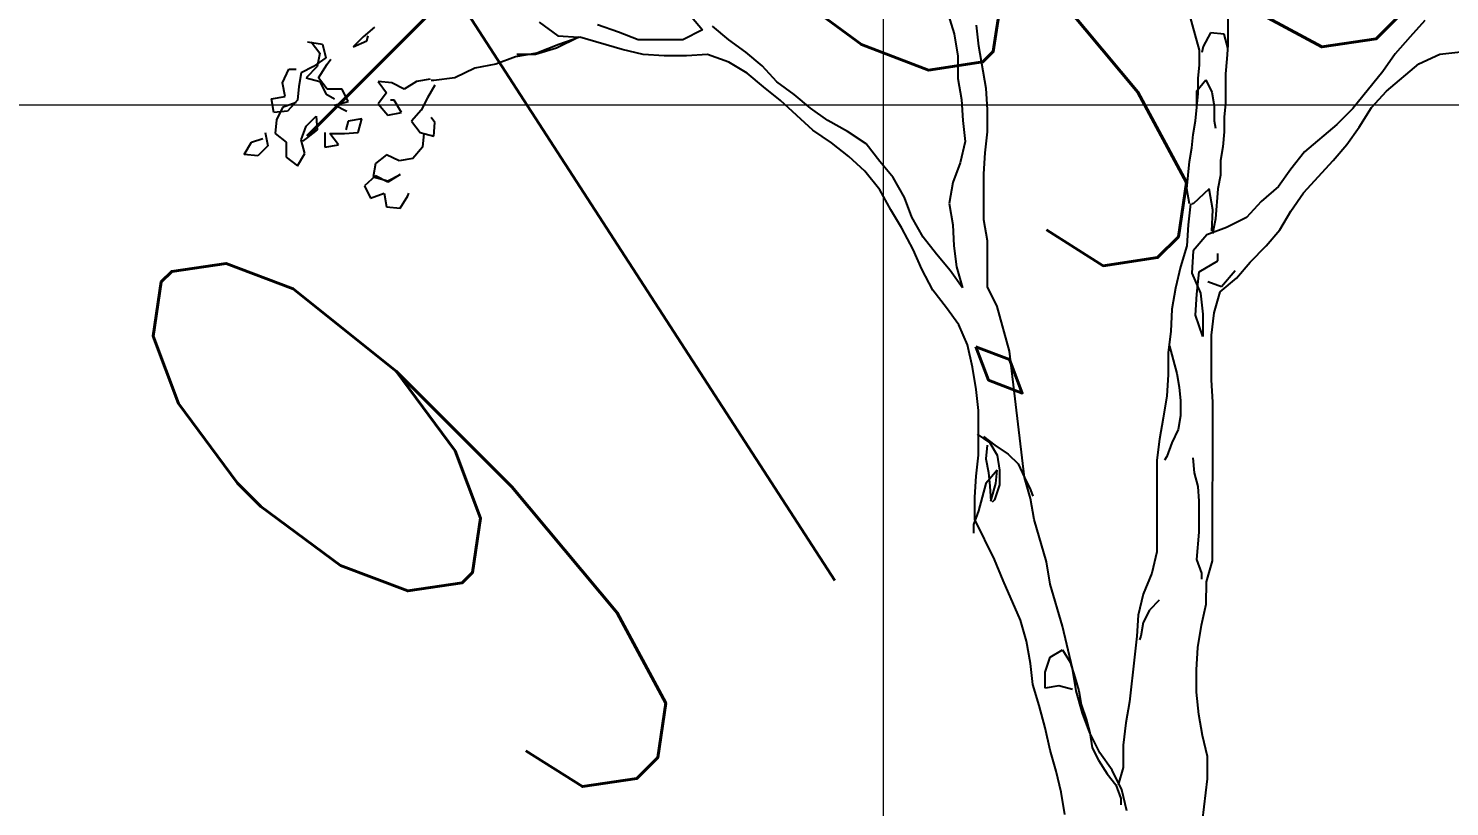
# Model space of a CAD drawing. Header units: millimetres. Extents: x 684983 to 685377, y 990360 to 990509.
# Drawn here: x 685071.019 to 685072.673, y 990439.222 to 990440.127 of the extents above; entities that cross this region are included whole.
import ezdxf

# ---------------------------------------------------------------- set-up
doc = ezdxf.new("R2010")
doc.units = ezdxf.units.MM
doc.layers.add('grid', color=8, linetype='Continuous', lineweight=9)
doc.layers.add('GRID LEVELS', color=7, linetype='Continuous', lineweight=13)
doc.layers.add('TEAK', color=7, linetype='Continuous')
doc.styles.get("Standard").update_dxf_attribs({"font": 'RomanS'})

# ---------------------------------------------------------------- blocks, each defined once
blk = doc.blocks.new('A$C25655A80')
at = {"color": 62}
for p, q in [((-0.395, 1.1299), (-0.3835, 1.1164)), ((0.002, 1.1007), (-0.0067, 1.1324)), ((-0.6382, 1.1186), (-0.6469, 1.1109)), ((-0.5104, 1.1223), (-0.496, 1.1117)), ((-0.4489, 1.1146), (-0.4652, 1.1203)), ((-0.4335, 1.1088), (-0.4489, 1.1146)), ((-0.3835, 1.1164), (-0.3989, 1.1087)), ((0.0106, 1.1141), (0.0049, 1.1036)), ((0.0212, 1.1132), (0.0106, 1.1141)), ((-0.6902, 1.1071), (-0.6786, 1.1052)), ((-0.6873, 1.1071), (-0.6806, 1.0984)), ((-0.6786, 1.1052), (-0.6758, 1.0946)), ((-0.6469, 1.1109), (-0.6546, 1.1032)), ((-0.6546, 1.1032), (-0.644, 1.108)), ((-0.644, 1.108), (-0.6431, 1.1119)), ((-0.4796, 1.1107), (-0.4969, 1.1021)), ((-0.496, 1.1117), (-0.4796, 1.1107)), ((-0.3989, 1.1087), (-0.4335, 1.1088)), ((0.0049, 1.1036), (0.0039, 1.0988)), ((0.0241, 1.1026), (0.0212, 1.1132)), ((-0.6758, 1.0946), (-0.6854, 1.0879)), ((-0.6806, 1.0984), (-0.6825, 1.0879)), ((-0.6748, 1.0898), (-0.6719, 1.0936)), ((-0.5133, 1.0973), (-0.5277, 1.0973)), ((-0.4969, 1.1021), (-0.5133, 1.0973)), ((0.002, 1.0892), (0.002, 1.1007)), ((-0.7094, 1.0754), (-0.7046, 1.086)), ((-0.7046, 1.086), (-0.6988, 1.0859)), ((-0.695, 1.0831), (-0.6969, 1.0725)), ((-0.6854, 1.0879), (-0.695, 1.0831)), ((-0.6825, 1.0879), (-0.6911, 1.0792)), ((-0.6815, 1.0792), (-0.6748, 1.0898)), ((0.001, 1.0786), (0.002, 1.0892)), ((-0.7075, 1.0648), (-0.7094, 1.0754)), ((-0.6969, 1.0725), (-0.6979, 1.0619)), ((-0.6911, 1.0792), (-0.6806, 1.0763)), ((-0.6748, 1.0705), (-0.6815, 1.0792)), ((-0.6806, 1.0763), (-0.6758, 1.0667)), ((-0.6633, 1.0705), (-0.6748, 1.0705)), ((-0.6585, 1.0609), (-0.6633, 1.0705)), ((-0.6354, 1.0763), (-0.6287, 1.0676)), ((-0.6248, 1.0753), (-0.6354, 1.0763)), ((-0.6152, 1.0705), (-0.6248, 1.0753)), ((-0.6056, 1.0763), (-0.6152, 1.0705)), ((-0.595, 1.0782), (-0.6056, 1.0763)), ((-0.5912, 1.0734), (-0.597, 1.0637)), ((0, 1.069), (0.0068, 1.0776)), ((0.001, 1.067), (0.001, 1.0786)), ((0.0068, 1.0776), (0.0116, 1.068)), ((-0.7181, 1.0629), (-0.7075, 1.0648)), ((-0.7162, 1.0523), (-0.7181, 1.0629)), ((-0.6989, 1.06), (-0.7094, 1.0562)), ((-0.6979, 1.0619), (-0.7056, 1.0533)), ((-0.6758, 1.0667), (-0.6691, 1.0629)), ((-0.6691, 1.058), (-0.6585, 1.0609)), ((-0.6287, 1.0676), (-0.6354, 1.059)), ((-0.6354, 1.059), (-0.6277, 1.0503)), ((-0.6229, 1.0618), (-0.6258, 1.0619)), ((-0.6172, 1.0522), (-0.6229, 1.0618)), ((-0.597, 1.0637), (-0.6018, 1.0541)), ((-0.001, 1.0459), (0.001, 1.067)), ((0, 1.0574), (0, 1.069)), ((0.0116, 1.068), (0.0135, 1.0574)), ((-0.7056, 1.0533), (-0.7162, 1.0523)), ((-0.7094, 1.0562), (-0.7143, 1.0466)), ((-0.6912, 1.0417), (-0.6835, 1.0494)), ((-0.6835, 1.0494), (-0.6825, 1.0388)), ((-0.6595, 1.0532), (-0.6691, 1.058)), ((-0.6277, 1.0503), (-0.6172, 1.0522)), ((-0.6018, 1.0541), (-0.6095, 1.0455)), ((-0.5912, 1.0445), (-0.5941, 1.0484)), ((0.0135, 1.0574), (0.0135, 1.0459)), ((-0.7229, 1.0369), (-0.721, 1.0264)), ((-0.7143, 1.0466), (-0.7152, 1.036)), ((-0.695, 1.0312), (-0.6912, 1.0417)), ((-0.6825, 1.0388), (-0.6912, 1.0321)), ((-0.6768, 1.0369), (-0.6768, 1.0254)), ((-0.6614, 1.0359), (-0.6508, 1.0369)), ((-0.6585, 1.0455), (-0.6604, 1.0388)), ((-0.6479, 1.0475), (-0.6585, 1.0455)), ((-0.6508, 1.0369), (-0.6479, 1.0475)), ((-0.6095, 1.0455), (-0.6027, 1.0368)), ((-0.6027, 1.0368), (-0.5922, 1.0339)), ((-0.5922, 1.0339), (-0.5912, 1.0445)), ((-0.0029, 1.0353), (-0.001, 1.0459)), ((0.0135, 1.0459), (0.0144, 1.0401)), ((-0.7393, 1.0197), (-0.7335, 1.0293)), ((-0.7335, 1.0293), (-0.7248, 1.0321)), ((-0.721, 1.0264), (-0.7287, 1.0187)), ((-0.7152, 1.036), (-0.7066, 1.0292)), ((-0.7066, 1.0292), (-0.7066, 1.0177)), ((-0.6922, 1.0206), (-0.695, 1.0312)), ((-0.6912, 1.0321), (-0.6941, 1.0302)), ((-0.6768, 1.0254), (-0.6662, 1.0273)), ((-0.6729, 1.0359), (-0.6614, 1.0359)), ((-0.6662, 1.0273), (-0.6729, 1.0359)), ((-0.5999, 1.0359), (-0.6008, 1.0253)), ((-0.0039, 1.0248), (-0.0029, 1.0353)), ((-0.7287, 1.0187), (-0.7393, 1.0197)), ((-0.7066, 1.0177), (-0.6979, 1.011)), ((-0.6979, 1.011), (-0.6922, 1.0206)), ((-0.6287, 1.0196), (-0.6374, 1.0128)), ((-0.6191, 1.0147), (-0.6287, 1.0196)), ((-0.6085, 1.0167), (-0.6191, 1.0147)), ((-0.6008, 1.0253), (-0.6085, 1.0167)), ((-0.0058, 1.0142), (-0.0039, 1.0248)), ((-0.6374, 1.0128), (-0.6393, 1.0023)), ((-0.6182, 1.0042), (-0.6278, 0.9984)), ((-0.6278, 0.9994), (-0.6182, 1.0042)), ((-0.0077, 0.993), (-0.0058, 1.0142)), ((-0.6374, 1.0032), (-0.646, 0.9955)), ((-0.646, 0.9955), (-0.6412, 0.9859)), ((-0.6393, 1.0023), (-0.6278, 0.9994)), ((-0.6278, 0.9984), (-0.6374, 1.0032)), ((-0.0058, 0.9815), (-0.0077, 0.993)), ((-0.6412, 0.9859), (-0.6307, 0.9898)), ((-0.6307, 0.9898), (-0.6288, 0.9792)), ((-0.6182, 0.9782), (-0.6124, 0.9878)), ((-0.6124, 0.9878), (-0.6114, 0.9897)), ((-0.6288, 0.9792), (-0.6182, 0.9782))]:
    blk.add_line(p, q, dxfattribs=at)
for p, q in [((-0.1941, 1.1316), (-0.1884, 1.1134)), ((0.0241, 1.1285), (0.0241, 1.1045)), ((-0.3633, 1.1087), (-0.3758, 1.1193)), ((-0.1691, 1.1037), (-0.171, 1.1201)), ((0.1769, 1.1236), (0.1654, 1.1111)), ((-0.495, 1.105), (-0.5123, 1.0983)), ((-0.4787, 1.1107), (-0.495, 1.105)), ((-0.446, 1.1011), (-0.4787, 1.1107)), ((-0.3499, 1.0991), (-0.3633, 1.1087)), ((-0.1884, 1.1134), (-0.1855, 1.0961)), ((-0.1634, 1.071), (-0.1691, 1.1037)), ((0.0241, 1.1045), (0.0231, 1.0939)), ((0.1654, 1.1111), (0.1539, 1.0977)), ((-0.5287, 1.0954), (-0.5441, 1.0897)), ((-0.5123, 1.0983), (-0.5287, 1.0954)), ((-0.4297, 1.0972), (-0.446, 1.1011)), ((-0.4133, 1.0963), (-0.4297, 1.0972)), ((-0.396, 1.0962), (-0.4133, 1.0963)), ((-0.3797, 1.0972), (-0.396, 1.0962)), ((-0.3633, 1.0914), (-0.3797, 1.0972)), ((-0.3374, 1.0885), (-0.3499, 1.0991)), ((-0.1855, 1.0961), (-0.1855, 1.0788)), ((0.0231, 1.0939), (0.0221, 1.0824)), ((0.1539, 1.0977), (0.1442, 1.0842)), ((0.1721, 1.09), (0.1885, 1.0976)), ((0.1885, 1.0976), (0.2048, 1.0995)), ((-0.5604, 1.0868), (-0.5758, 1.0791)), ((-0.5441, 1.0897), (-0.5604, 1.0868)), ((-0.3489, 1.0827), (-0.3633, 1.0914)), ((-0.3364, 1.0722), (-0.3489, 1.0827)), ((-0.3259, 1.076), (-0.3374, 1.0885)), ((0.0221, 1.0824), (0.0221, 1.0593)), ((0.1442, 1.0842), (0.1211, 1.0554)), ((0.1471, 1.0688), (0.1721, 1.09)), ((-0.5921, 1.0772), (-0.5941, 1.0772)), ((-0.5758, 1.0791), (-0.5921, 1.0772)), ((-0.323, 1.0616), (-0.3364, 1.0722)), ((-0.3124, 1.0664), (-0.3259, 1.076)), ((-0.1855, 1.0788), (-0.1826, 1.0624)), ((-0.1625, 1.0547), (-0.1634, 1.071)), ((-0.298, 1.0385), (-0.323, 1.0616)), ((-0.2999, 1.0558), (-0.3124, 1.0664)), ((-0.1826, 1.0624), (-0.1817, 1.0461)), ((0.0221, 1.0593), (0.0211, 1.0488)), ((0.1355, 1.0563), (0.1471, 1.0688)), ((-0.2865, 1.0462), (-0.2999, 1.0558)), ((-0.1625, 1.0374), (-0.1625, 1.0547)), ((0.0211, 1.0488), (0.0211, 1.0372)), ((0.1211, 1.0554), (0.1086, 1.0429)), ((0.1259, 1.041), (0.1355, 1.0563)), ((-0.2836, 1.0289), (-0.298, 1.0385)), ((-0.2711, 1.0375), (-0.2865, 1.0462)), ((-0.2567, 1.0279), (-0.2711, 1.0375)), ((-0.1817, 1.0461), (-0.1798, 1.0297)), ((-0.1644, 1.0211), (-0.1625, 1.0374)), ((0.0211, 1.0372), (0.0202, 1.0257)), ((0.1086, 1.0429), (0.0836, 1.0218)), ((0.1163, 1.0275), (0.1259, 1.041)), ((-0.2702, 1.0183), (-0.2836, 1.0289)), ((-0.2461, 1.0144), (-0.2567, 1.0279)), ((-0.1798, 1.0297), (-0.1836, 1.0134)), ((0.0202, 1.0257), (0.0182, 1.0151)), ((0.1057, 1.015), (0.1163, 1.0275)), ((-0.2577, 1.0067), (-0.2702, 1.0183)), ((-0.1654, 1.0047), (-0.1644, 1.0211)), ((0.0182, 1.0151), (0.0182, 1.0036)), ((0.0836, 1.0218), (0.073, 1.0083)), ((0.0826, 0.9901), (0.1057, 1.015)), ((-0.2461, 0.9923), (-0.2577, 1.0067)), ((-0.2356, 1.0019), (-0.2461, 1.0144)), ((-0.1836, 1.0134), (-0.1894, 0.998)), ((-0.1654, 0.9691), (-0.1654, 1.0047)), ((0.0182, 1.0036), (0.0163, 0.993)), ((0.073, 1.0083), (0.0634, 0.9949)), ((-0.2269, 0.9865), (-0.2356, 1.0019)), ((-0.1894, 0.998), (-0.1923, 0.9817)), ((0.0096, 0.993), (-0.0029, 0.9815)), ((0.0124, 0.9767), (0.0096, 0.993)), ((0.0163, 0.993), (0.0143, 0.9699)), ((0.0634, 0.9949), (0.0499, 0.9834)), ((-0.2375, 0.9769), (-0.2461, 0.9923)), ((-0.2212, 0.9711), (-0.2269, 0.9865)), ((-0.1923, 0.9817), (-0.1895, 0.9653)), ((-0.0049, 0.9815), (-0.0068, 0.9652)), ((-0.0029, 0.9815), (-0.0039, 0.9815)), ((0.0499, 0.9834), (0.0384, 0.9709)), ((0.073, 0.9757), (0.0826, 0.9901)), ((-0.2289, 0.9625), (-0.2375, 0.9769)), ((-0.2125, 0.9557), (-0.2212, 0.9711)), ((0.0115, 0.9603), (0.0124, 0.9767)), ((0.0384, 0.9709), (0.023, 0.9632)), ((0.0643, 0.9612), (0.073, 0.9757)), ((-0.2202, 0.9461), (-0.2289, 0.9625)), ((-0.1895, 0.9653), (-0.1885, 0.949)), ((-0.1625, 0.9528), (-0.1654, 0.9691)), ((-0.0068, 0.9652), (-0.0078, 0.9488)), ((0.023, 0.9632), (0.0076, 0.9574)), ((0.0143, 0.9699), (0.0124, 0.9594)), ((0.0537, 0.9488), (0.0643, 0.9612)), ((-0.202, 0.9423), (-0.2125, 0.9557)), ((-0.1885, 0.949), (-0.1866, 0.9326)), ((-0.1626, 0.9172), (-0.1625, 0.9528)), ((-0.0078, 0.9488), (-0.0126, 0.9325)), ((0.0076, 0.9574), (-0.003, 0.945)), ((0.0124, 0.9594), (0.0124, 0.9584)), ((0.0412, 0.9363), (0.0537, 0.9488)), ((-0.2135, 0.9307), (-0.2202, 0.9461)), ((-0.1914, 0.9298), (-0.202, 0.9423)), ((-0.003, 0.945), (-0.004, 0.9277)), ((0.0162, 0.9373), (0.0162, 0.943)), ((-0.2049, 0.9144), (-0.2135, 0.9307)), ((-0.1818, 0.9163), (-0.1914, 0.9298)), ((-0.1866, 0.9326), (-0.1818, 0.9163)), ((-0.0126, 0.9325), (-0.0165, 0.9161)), ((-0.004, 0.9277), (0.0028, 0.9123)), ((-0.0001, 0.9113), (0.0018, 0.9286)), ((0.0018, 0.9286), (0.0162, 0.9373)), ((0.0297, 0.9296), (0.0191, 0.9171)), ((0.0306, 0.9238), (0.0412, 0.9363)), ((-0.1549, 0.9018), (-0.1626, 0.9172)), ((-0.0165, 0.9161), (-0.0194, 0.8998)), ((0.0191, 0.9171), (0.0085, 0.9209)), ((0.0181, 0.9132), (0.0306, 0.9238)), ((-0.1943, 0.9009), (-0.2049, 0.9144)), ((-0.0011, 0.895), (-0.0001, 0.9113)), ((0.0028, 0.9123), (0.0047, 0.8959)), ((0.0133, 0.8969), (0.0181, 0.9132)), ((-0.1847, 0.8875), (-0.1943, 0.9009)), ((-0.1453, 0.8672), (-0.1549, 0.9018)), ((-0.0194, 0.8998), (-0.0203, 0.8825)), ((0.0046, 0.8786), (-0.0011, 0.895)), ((0.0047, 0.8959), (0.0046, 0.8786)), ((0.0114, 0.8796), (0.0133, 0.8969)), ((-0.178, 0.8721), (-0.1847, 0.8875)), ((-0.0203, 0.8825), (-0.0223, 0.8662)), ((-0.1742, 0.8548), (-0.178, 0.8721)), ((0.0113, 0.845), (0.0114, 0.8796)), ((-0.1339, 0.7692), (-0.1453, 0.8672)), ((-0.0223, 0.8662), (-0.0223, 0.8489)), ((-0.0213, 0.871), (-0.0156, 0.8498)), ((-0.1713, 0.8375), (-0.1742, 0.8548)), ((-0.0156, 0.8498), (-0.0137, 0.8392)), ((-0.0223, 0.8489), (-0.0233, 0.8325)), ((-0.0137, 0.8392), (-0.0127, 0.8287)), ((0.0123, 0.8277), (0.0113, 0.845)), ((-0.1694, 0.8211), (-0.1713, 0.8375)), ((-0.0233, 0.8325), (-0.0262, 0.8152)), ((-0.0127, 0.8287), (-0.0127, 0.8171)), ((0.0122, 0.7046), (0.0123, 0.8277)), ((-0.1694, 0.7865), (-0.1694, 0.8211)), ((-0.0127, 0.8171), (-0.0146, 0.8065)), ((-0.0262, 0.8152), (-0.0291, 0.7989)), ((-0.0146, 0.8065), (-0.0195, 0.796)), ((-0.1704, 0.8028), (-0.1608, 0.7961)), ((-0.1656, 0.8009), (-0.1569, 0.7942)), ((-0.1627, 0.7942), (-0.1637, 0.7836)), ((-0.1608, 0.7961), (-0.155, 0.7865)), ((-0.1569, 0.7942), (-0.1464, 0.7874)), ((-0.0291, 0.7989), (-0.031, 0.7825)), ((-0.0195, 0.796), (-0.0233, 0.7854)), ((-0.1714, 0.7702), (-0.1694, 0.7865)), ((-0.1637, 0.7836), (-0.1618, 0.773)), ((-0.155, 0.7865), (-0.1531, 0.7749)), ((-0.1464, 0.7874), (-0.1387, 0.7797)), ((-0.0233, 0.7854), (-0.0252, 0.7825)), ((-0.0031, 0.7844), (-0.0022, 0.7729)), ((-0.155, 0.775), (-0.1637, 0.7644)), ((-0.1618, 0.773), (-0.1608, 0.7625)), ((-0.156, 0.7644), (-0.155, 0.775)), ((-0.1531, 0.7749), (-0.1531, 0.7634)), ((-0.1387, 0.7797), (-0.1339, 0.7692)), ((-0.031, 0.7825), (-0.0311, 0.7114)), ((-0.0022, 0.7729), (0.0007, 0.7623)), ((-0.1723, 0.7538), (-0.1714, 0.7702)), ((-0.1637, 0.7644), (-0.1695, 0.7432)), ((-0.1608, 0.7625), (-0.1599, 0.7509)), ((-0.1599, 0.7509), (-0.156, 0.7644)), ((-0.1531, 0.7634), (-0.157, 0.7519)), ((-0.1291, 0.7528), (-0.1339, 0.7692)), ((-0.1339, 0.7692), (-0.1291, 0.7595)), ((0.0007, 0.7623), (0.0016, 0.7508)), ((-0.1724, 0.7365), (-0.1723, 0.7538)), ((-0.157, 0.7519), (-0.1589, 0.75)), ((-0.1291, 0.7595), (-0.1272, 0.7547)), ((-0.1262, 0.7365), (-0.1291, 0.7528)), ((0.0016, 0.7508), (0.0016, 0.7267)), ((-0.1695, 0.7432), (-0.1733, 0.7327)), ((-0.1733, 0.7327), (-0.1733, 0.7259)), ((-0.157, 0.7057), (-0.1724, 0.7365)), ((-0.1166, 0.7038), (-0.1262, 0.7365)), ((0.0016, 0.7267), (-0.0003, 0.7056)), ((-0.0311, 0.7114), (-0.0349, 0.6951)), ((-0.1503, 0.6894), (-0.157, 0.7057)), ((-0.1138, 0.6865), (-0.1166, 0.7038)), ((-0.0349, 0.6951), (-0.0417, 0.6787)), ((-0.0003, 0.7056), (0.0035, 0.695)), ((0.0035, 0.695), (0.0035, 0.6902)), ((0.0074, 0.6883), (0.0122, 0.7046)), ((-0.1369, 0.6586), (-0.1503, 0.6894)), ((-0.1042, 0.6538), (-0.1138, 0.6865)), ((0.0073, 0.671), (0.0074, 0.6883)), ((-0.0417, 0.6787), (-0.0455, 0.6624)), ((-0.0292, 0.6739), (-0.0369, 0.6662)), ((-0.0455, 0.6624), (-0.0465, 0.646)), ((-0.0369, 0.6662), (-0.0417, 0.6566)), ((0.0035, 0.6546), (0.0073, 0.671)), ((-0.1321, 0.6423), (-0.1369, 0.6586)), ((-0.0965, 0.6211), (-0.1042, 0.6538)), ((-0.0417, 0.6566), (-0.0436, 0.646)), ((0.0006, 0.6373), (0.0035, 0.6546)), ((-0.1292, 0.625), (-0.1321, 0.6423)), ((-0.0465, 0.646), (-0.0485, 0.6297)), ((-0.0436, 0.646), (-0.0446, 0.6432)), ((-0.1177, 0.6182), (-0.1138, 0.6298)), ((-0.1138, 0.6298), (-0.1042, 0.6355)), ((-0.1042, 0.6355), (-0.0984, 0.6259)), ((-0.0485, 0.6297), (-0.0523, 0.5951)), ((-0.0004, 0.62), (0.0006, 0.6373)), ((-0.1273, 0.6086), (-0.1292, 0.625)), ((-0.1177, 0.6057), (-0.1177, 0.6182)), ((-0.0984, 0.6259), (-0.0946, 0.6144)), ((-0.0937, 0.6038), (-0.0965, 0.6211)), ((-0.0004, 0.6027), (-0.0004, 0.62)), ((-0.1225, 0.5923), (-0.1273, 0.6086)), ((-0.1071, 0.6076), (-0.1177, 0.6057)), ((-0.0965, 0.6047), (-0.1071, 0.6076)), ((-0.0946, 0.6144), (-0.0917, 0.6038)), ((-0.0889, 0.5865), (-0.0937, 0.6038)), ((-0.0917, 0.6038), (-0.0898, 0.5932)), ((0.0015, 0.5854), (-0.0004, 0.6027)), ((-0.1177, 0.575), (-0.1225, 0.5923)), ((-0.0898, 0.5932), (-0.086, 0.5817)), ((-0.0831, 0.5711), (-0.0889, 0.5865)), ((-0.0523, 0.5951), (-0.0552, 0.5788)), ((0.0044, 0.5691), (0.0015, 0.5854)), ((-0.1139, 0.5577), (-0.1177, 0.575)), ((-0.086, 0.5817), (-0.0831, 0.5711)), ((-0.0552, 0.5788), (-0.0572, 0.5615)), ((-0.0754, 0.5557), (-0.0831, 0.5711)), ((-0.0831, 0.5711), (-0.0812, 0.5596)), ((0.0082, 0.5527), (0.0044, 0.5691)), ((-0.1091, 0.5413), (-0.1139, 0.5577)), ((-0.0812, 0.5596), (-0.0764, 0.5499)), ((-0.0658, 0.5422), (-0.0754, 0.5557)), ((-0.0572, 0.5615), (-0.0572, 0.5441)), ((0.0082, 0.5354), (0.0082, 0.5527)), ((-0.1053, 0.525), (-0.1091, 0.5413)), ((-0.0764, 0.5499), (-0.0697, 0.5394)), ((-0.0582, 0.5268), (-0.0658, 0.5422)), ((-0.0572, 0.5441), (-0.061, 0.5307)), ((-0.0697, 0.5394), (-0.063, 0.5307)), ((-0.063, 0.5307), (-0.0591, 0.5201)), ((0.0043, 0.5028), (0.0082, 0.5354)), ((-0.1024, 0.5077), (-0.1053, 0.525)), ((-0.0591, 0.5201), (-0.0591, 0.5153)), ((-0.0543, 0.5105), (-0.0582, 0.5268))]:
    blk.add_line(p, q)
blk = doc.blocks.new('TR')
blk.add_blockref('A$C25655A80', (0.0192, 0.0148, 1.3453))

msp = doc.modelspace()

# ---------------------------------------------------------------- linework, layer by layer
at = {"layer": 'grid'}
for p, q in [((685072.0136, 990509.1548), (685072.0136, 990370.8996)), ((685085.1957, 990440.0381), (684982.7636, 990440.0381))]:
    msp.add_line(p, q, dxfattribs=at)

# ---------------------------------------------------------------- block references
at = {"layer": 'TEAK', "xscale": 1.5, "yscale": 1.5, "zscale": 1.5}
msp.add_blockref('TR', (685072.35, 990438.429, 97.796), dxfattribs=at)

# ---------------------------------------------------------------- texts
at = {"layer": 'GRID LEVELS', "width": 0.5}
msp.add_text('97.901', height=0.8, rotation=45, dxfattribs=at).set_placement((685071.63, 990439.1578, 97.9012))

doc.saveas('drawing.dxf')
